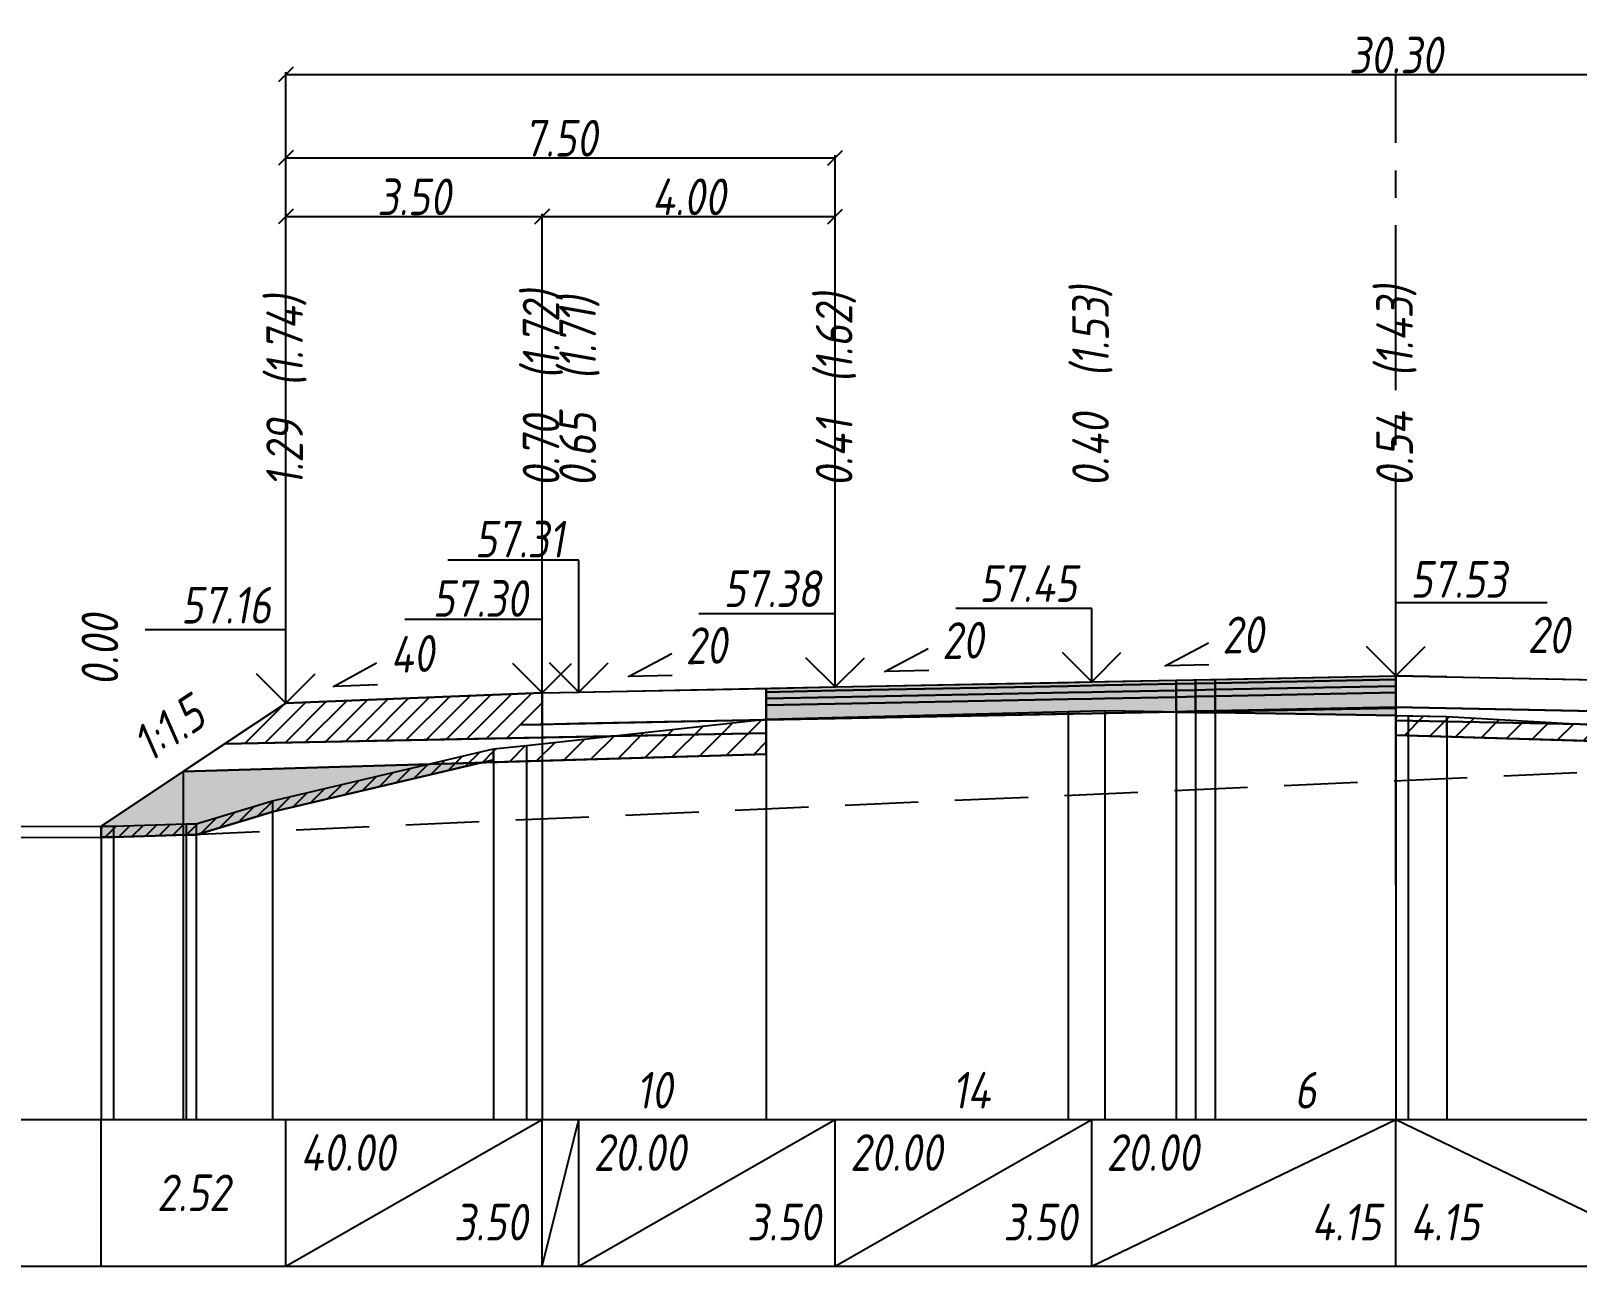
# Model space of a CAD drawing. Extents: x -717 to 1451, y -133302 to 233.
# Drawn here: x 100.2 to 205.7, y -71194 to -71109.7 of the extents above; entities that cross this region are included whole.
import ezdxf
from ezdxf.enums import TextEntityAlignment as Align

# ---------------------------------------------------------------- set-up
doc = ezdxf.new("R2010")
doc.units = 0
doc.linetypes.add('осевая2', pattern=[1.125, 0.75, -0.125, 0.125, -0.125])
doc.linetypes.add('штриховая', pattern=[0.75, 0.5, -0.25])
for name, color, linetype in [('Интерполированный поперечник', 2, 'Continuous'), ('Код_514', 1, 'Continuous'), ('Контур_0', 7, 'Continuous'), ('Контур_2564', 7, 'Continuous'), ('Контур_2660', 7, 'Continuous'), ('Контур_2665', 7, 'Continuous'), ('Контур_400', 7, 'Continuous'), ('Контур_508', 7, 'Continuous'), ('Контур_512', 7, 'Continuous'), ('Контур_513', 7, 'Continuous'), ('Красный поперечник', 1, 'Continuous'), ('Объём_2501', 7, 'Continuous'), ('Объём_2564', 7, 'Continuous'), ('Объём_2650', 7, 'Continuous'), ('Объём_2660', 7, 'Continuous'), ('Объём_2661', 7, 'Continuous'), ('Объём_2665', 7, 'Continuous'), ('Объём_2666', 7, 'Continuous'), ('Объём_2667', 7, 'Continuous'), ('Объём_2668', 7, 'Continuous'), ('Объём_2669', 7, 'Continuous'), ('Объём_2675', 7, 'Continuous'), ('Объём_2753', 7, 'Continuous'), ('Ось', 1, 'осевая2'), ('Откосы', 7, 'Continuous'), ('Отметки покрытия', 7, 'Continuous'), ('Рабочие отметки', 7, 'Continuous'), ('Рабочие отметки доп.', 7, 'Continuous'), ('Слои выравнивания', 7, 'Continuous'), ('Таблица', 7, 'Continuous'), ('Уклоны проезжей части', 7, 'Continuous'), ('Черный поперечник', 3, 'Continuous')]:
    doc.layers.add(name, color=color, linetype=linetype)
for name, color, linetype, true_color in [('Контур_2540', 2, 'Continuous', 0xffff00), ('Контур_2560', 2, 'Continuous', 0xffff00), ('Контур_2561', 7, 'Continuous', 0xff8040), ('Контур_2562', 3, 'Continuous', 0x00ff00), ('Контур_2563', 7, 'Continuous', 0xff8000), ('Контур_2570', 7, 'Continuous', 0x80ff00), ('Контур_2725', 7, 'Continuous', 0x323232), ('Контур_2736', 4, 'Continuous', 0x00ffff), ('Контур_2737', 4, 'Continuous', 0x00ffff), ('Контур_2738', 4, 'Continuous', 0x00ffff), ('Контур_2739', 4, 'Continuous', 0x00ffff), ('Контур_2741', 4, 'Continuous', 0x00ffff), ('Контур_2742', 4, 'Continuous', 0x00ffff), ('Контур_2743', 4, 'Continuous', 0x00ffff), ('Контур_2744', 7, 'Continuous', 0xa4ffff), ('Контур_2745', 7, 'Continuous', 0xa4ffff), ('Контур_2747', 4, 'Continuous', 0x00ffff), ('Контур_2748', 4, 'Continuous', 0x00ffff), ('Контур_2749', 4, 'Continuous', 0x00ffff), ('Контур_2750', 4, 'Continuous', 0x00ffff), ('Контур_2751', 4, 'Continuous', 0x00ffff), ('Контур_2752', 4, 'Continuous', 0x00ffff), ('Контур_2760', 7, 'Continuous', 0x323232), ('Контур_2761', 7, 'Continuous', 0x323232), ('Контур_2762', 7, 'Continuous', 0x323232), ('Контур_2763', 7, 'Continuous', 0x323232), ('Контур_2764', 7, 'Continuous', 0x323232), ('Контур_2765', 7, 'Continuous', 0x323232), ('Контур_402', 7, 'Continuous', 0xff6464), ('Контур_703', 4, 'Continuous', 0x00ffff), ('Контур_705', 4, 'Continuous', 0x00ffff), ('Контур_707', 4, 'Continuous', 0x00ffff), ('Контур_720', 131, 'Continuous', 0xaaffff), ('Объём_2500', 7, 'Continuous', 0xc0c0c0), ('Объём_2520', 7, 'Continuous', 0x80ffff), ('Объём_2540', 2, 'Continuous', 0xffff00), ('Объём_2560', 2, 'Continuous', 0xffff00), ('Объём_2561', 7, 'Continuous', 0xff8040), ('Объём_2562', 3, 'Continuous', 0x00ff00), ('Объём_2563', 7, 'Continuous', 0xff8000), ('Объём_2570', 7, 'Continuous', 0x80ff00), ('Объём_2600', 7, 'Continuous', 0x808000), ('Объём_2746', 2, 'Continuous', 0xffff00)]:
    doc.layers.add(name, color=color, linetype=linetype, true_color=true_color)
doc.styles.get("Standard").update_dxf_attribs({"font": 'txt', "height": 2.5})
doc.styles.add('М', font='romand.shx', dxfattribs={"width": 0.8, "oblique": 10, "height": 2.5})
doc.dimstyles.get("Standard").update_dxf_attribs({"dimtxt": 0.18, "dimasz": 0.18, "dimexe": 0.18, "dimexo": 0.0625, "dimgap": 0.09, "dimtad": 0, "dimtih": 1, "dimtoh": 1, "dimdec": 4, "dimzin": 0, "dimdsep": 46, "dimtxsty": 'Standard', "dimcen": 0.09, "dimadec": 0, "dimazin": 0, "dimtfac": 1, "dimtdec": 4, "dimtofl": 0, "dimtmove": 0, "dimatfit": 3, "dimfxl": 1, "dimtolj": 1, "dimtzin": 0, "dimarcsym": 0})

# ---------------------------------------------------------------- blocks, each defined once
blk = doc.blocks.new('_Oblique')
at = {"color": 0, "linetype": 'ByBlock', "lineweight": -2}
blk.add_line((-0.5, -0.5), (0.5, 0.5), dxfattribs=at)
blk = doc.blocks.new('*D3419')
at = {"color": 0, "lineweight": -2, "transparency": 16777216}
for p, q in [((117.61, -71155.58), (117.61, -71122.19)), ((117.61, -71122.37), (135.11, -71122.37)), ((135.11, -71154.88), (135.11, -71122.19))]:
    blk.add_line(p, q, dxfattribs=at)
at = {"layer": 'Defpoints', "color": 0, "transparency": 16777216}
for p in [(135.11, -71122.37), (135.11, -71154.94), (117.61, -71155.64)]:
    blk.add_point(p, dxfattribs=at)
at = {"color": 0, "lineweight": -2, "transparency": 16777216, "rotation": 180}
blk.add_blockref('_Oblique', (117.61, -71122.37), dxfattribs=at)
at = {"color": 0, "lineweight": -2, "transparency": 16777216}
blk.add_blockref('_Oblique', (135.11, -71122.37), dxfattribs=at)
at = {"color": 0, "transparency": 16777216, "insert": (126.36, -71121.03), "char_height": 2.5, "width": 9.5833, "attachment_point": 5, "style": 'М'}
blk.add_mtext('\\A1;3.50', dxfattribs=at)
blk = doc.blocks.new('*D3421')
at = {"color": 0, "lineweight": -2, "transparency": 16777216}
for p, q in [((135.11, -71154.88), (135.11, -71122.19)), ((135.11, -71122.37), (155.11, -71122.37)), ((155.11, -71154.48), (155.11, -71122.19))]:
    blk.add_line(p, q, dxfattribs=at)
at = {"layer": 'Defpoints', "color": 0, "transparency": 16777216}
for p in [(155.11, -71122.37), (135.11, -71154.94), (155.11, -71154.54)]:
    blk.add_point(p, dxfattribs=at)
at = {"color": 0, "lineweight": -2, "transparency": 16777216, "rotation": 180}
blk.add_blockref('_Oblique', (135.11, -71122.37), dxfattribs=at)
at = {"color": 0, "lineweight": -2, "transparency": 16777216}
blk.add_blockref('_Oblique', (155.11, -71122.37), dxfattribs=at)
at = {"color": 0, "transparency": 16777216, "insert": (145.11, -71121.03), "char_height": 2.5, "width": 9.1667, "attachment_point": 5, "style": 'М'}
blk.add_mtext('\\A1;4.00', dxfattribs=at)
blk = doc.blocks.new('*D3424')
at = {"color": 0, "lineweight": -2, "transparency": 16777216}
for p, q in [((117.61, -71155.58), (117.61, -71118.19)), ((117.61, -71118.37), (155.11, -71118.37)), ((155.11, -71154.48), (155.11, -71118.19))]:
    blk.add_line(p, q, dxfattribs=at)
at = {"layer": 'Defpoints', "color": 0, "transparency": 16777216}
for p in [(155.11, -71118.37), (155.11, -71154.54), (117.61, -71155.64)]:
    blk.add_point(p, dxfattribs=at)
at = {"color": 0, "lineweight": -2, "transparency": 16777216, "rotation": 180}
blk.add_blockref('_Oblique', (117.61, -71118.37), dxfattribs=at)
at = {"color": 0, "lineweight": -2, "transparency": 16777216}
blk.add_blockref('_Oblique', (155.11, -71118.37), dxfattribs=at)
at = {"color": 0, "transparency": 16777216, "insert": (136.36, -71117.03), "char_height": 2.5, "width": 9.5833, "attachment_point": 5, "style": 'М'}
blk.add_mtext('\\A1;7.50', dxfattribs=at)
blk = doc.blocks.new('*D3425')
at = {"color": 0, "lineweight": -2, "transparency": 16777216}
for p, q in [((117.61, -71155.58), (117.61, -71112.51)), ((117.61, -71112.69), (269.11, -71112.69)), ((269.11, -71155.58), (269.11, -71112.51))]:
    blk.add_line(p, q, dxfattribs=at)
at = {"layer": 'Defpoints', "color": 0, "transparency": 16777216}
for p in [(269.11, -71112.69), (117.61, -71155.64), (269.11, -71155.64)]:
    blk.add_point(p, dxfattribs=at)
at = {"color": 0, "lineweight": -2, "transparency": 16777216, "rotation": 180}
blk.add_blockref('_Oblique', (117.61, -71112.69), dxfattribs=at)
at = {"color": 0, "lineweight": -2, "transparency": 16777216}
blk.add_blockref('_Oblique', (269.11, -71112.69), dxfattribs=at)
at = {"color": 0, "transparency": 16777216, "insert": (193.36, -71111.35), "char_height": 2.5, "width": 11.6667, "attachment_point": 5, "style": 'М'}
blk.add_mtext('\\A1;30.30', dxfattribs=at)

msp = doc.modelspace()

# ---------------------------------------------------------------- hatches: boundary and pattern name
at = {"layer": 'Объём_2563'}
h = msp.add_hatch(dxfattribs=at)
h.set_pattern_fill('ANSI31', color=256, scale=0.3)
h.paths.add_polyline_path([(117.607, -71155.58), (135.107, -71154.88), (135.107, -71157.03), (133.607, -71157.06), (132.688, -71157.978), (113.431, -71158.364)])
h.paths.add_polyline_path([(254.025, -71157.978), (253.107, -71157.06), (251.607, -71157.03), (251.607, -71156.881), (253.005, -71156.881), (253.006, -71155.881), (252.506, -71155.881), (252.507, -71155.067), (255.328, -71155.193), (255.328, -71155.815), (256.728, -71155.815), (256.728, -71155.276), (265.723, -71155.455), (265.723, -71156.021), (267.123, -71156.021), (267.123, -71155.021), (266.623, -71155.021), (266.623, -71154.521), (269.107, -71154.83), (274.442, -71158.387)])
at = {"layer": 'Объём_2570'}
h = msp.add_hatch(dxfattribs=at)
h.set_pattern_fill('ANSI31', color=256, scale=0.2)
h.paths.add_polyline_path([(131.795, -71159.447), (116.701, -71162.999), (111.495, -71164.563), (110.821, -71164.561), (105.847, -71164.734), (105, -71164.735), (105, -71163.985), (105.847, -71163.984), (110.821, -71163.811), (111.495, -71163.813), (116.701, -71162.249), (131.795, -71158.697)])
h.paths.add_polyline_path([(283.581, -71158.711), (269.416, -71159.053), (264.77, -71159.111), (249.224, -71159.498), (239.571, -71159.558), (235.516, -71159.7), (230.014, -71159.978), (221.933, -71158.975), (218.783, -71158.538), (218.783, -71157.788), (221.933, -71158.225), (230.014, -71159.228), (235.516, -71158.95), (239.571, -71158.808), (249.224, -71158.748), (264.77, -71158.361), (269.416, -71158.303), (283.581, -71157.961)])
at = {"layer": 'Объём_2600'}
h = msp.add_hatch(dxfattribs=at)
h.set_pattern_fill('ANSI31', color=6, scale=0.4)
h.paths.add_polyline_path([(134.032, -71158.475), (150.402, -71156.666), (150.402, -71159.054), (130.989, -71159.636), (131.795, -71159.447), (131.795, -71158.697)])
h.paths.add_polyline_path([(218.783, -71158.528), (193.357, -71157.765), (193.357, -71156.427), (196.85, -71156.483), (216.649, -71157.631), (218.783, -71157.788)])
h.paths.add_polyline_path([(277.286, -71160.283), (250.266, -71159.472), (264.77, -71159.111), (269.416, -71159.053), (282.414, -71158.739), (280.097, -71160.283)])
h = msp.add_hatch(dxfattribs=at)
h.set_pattern_fill('HONEY', color=5, scale=0.3)
h.paths.add_polyline_path([(116.701, -71162.999), (111.495, -71164.563), (110.821, -71164.561), (105.847, -71164.734), (105, -71164.735), (105, -71163.985), (110.605, -71160.248), (130.989, -71159.636)])
h.paths.add_polyline_path([(231.607, -71158.913), (250.266, -71159.472), (249.224, -71159.498), (239.571, -71159.558), (235.516, -71159.7), (231.607, -71159.898)])
at = {"layer": 'Слои выравнивания'}
for color, points in [(2, [(150.402, -71154.574), (155.107, -71154.48), (171, -71154.162), (172.607, -71154.13), (173.51, -71154.112), (178.363, -71154.015), (178.363, -71154.265), (173.51, -71154.362), (172.607, -71154.38), (171, -71154.412), (155.107, -71154.73), (150.402, -71154.824)]), (3, [(150.402, -71154.824), (155.107, -71154.73), (171, -71154.412), (172.607, -71154.38), (173.51, -71154.362), (178.363, -71154.265), (178.363, -71154.715), (173.51, -71154.812), (172.607, -71154.83), (171, -71154.862), (155.107, -71155.18), (150.402, -71155.274)]), (2, [(178.363, -71154.015), (179.697, -71153.988), (179.697, -71154.238), (178.363, -71154.265)]), (3, [(178.363, -71154.265), (179.697, -71154.238), (179.697, -71154.688), (178.363, -71154.715)]), (2, [(179.697, -71153.988), (181.031, -71153.962), (181.031, -71154.212), (179.697, -71154.238)]), (3, [(179.697, -71154.238), (181.031, -71154.212), (181.031, -71154.662), (179.697, -71154.688)]), (2, [(181.031, -71153.962), (193.357, -71153.715), (193.357, -71153.965), (181.031, -71154.212)]), (3, [(181.031, -71154.212), (193.357, -71153.965), (193.357, -71154.415), (181.031, -71154.662)]), (4, [(150.402, -71155.274), (155.107, -71155.18), (171, -71154.862), (172.607, -71154.83), (173.51, -71154.812), (178.363, -71154.715), (178.363, -71155.165), (173.51, -71155.262), (172.607, -71155.28), (171, -71155.312), (155.107, -71155.63), (150.402, -71155.724)]), (5, [(150.402, -71155.724), (155.107, -71155.63), (171, -71155.312), (172.607, -71155.28), (173.51, -71155.262), (178.363, -71155.165), (178.363, -71156.165), (173.51, -71156.262), (172.607, -71156.28), (171, -71156.312), (155.107, -71156.63), (150.402, -71156.724)]), (4, [(178.363, -71154.715), (179.697, -71154.688), (179.697, -71155.138), (178.363, -71155.165)]), (5, [(178.363, -71155.165), (179.697, -71155.138), (179.697, -71156.138), (178.363, -71156.165)]), (4, [(179.697, -71154.688), (181.031, -71154.662), (181.031, -71155.112), (179.697, -71155.138)]), (5, [(179.697, -71155.138), (181.031, -71155.112), (181.031, -71156.112), (179.697, -71156.138)]), (4, [(181.031, -71154.662), (193.357, -71154.415), (193.357, -71154.865), (181.031, -71155.112)]), (5, [(181.031, -71155.112), (193.357, -71154.865), (193.357, -71155.865), (181.031, -71156.112)]), (7, [(178.363, -71156.165), (179.697, -71156.138), (179.697, -71156.188), (178.363, -71156.215)]), (7, [(179.697, -71156.138), (181.031, -71156.112), (181.031, -71156.162), (179.697, -71156.188)]), (6, [(179.697, -71156.188), (181.031, -71156.162), (181.031, -71156.212), (179.697, -71156.238)]), (7, [(181.031, -71156.112), (193.357, -71155.865), (193.357, -71155.915), (181.031, -71156.162)]), (6, [(181.031, -71156.162), (193.357, -71155.915), (193.357, -71156.427), (181.031, -71156.212)])]:
    msp.add_hatch(color=color, dxfattribs=at).paths.add_polyline_path(points)

# ---------------------------------------------------------------- linework, layer by layer
at = {"layer": 'Интерполированный поперечник', "linetype": 'штриховая', "ltscale": 10, "flags": 128}
msp.add_lwpolyline([(110.821, -71164.561), (230.014, -71159.228)], dxfattribs=at)
at = {"layer": 'Код_514'}
for p, q in [((105, -71194), (105, -71184)), ((117.607, -71194), (117.607, -71184)), ((117.607, -71194), (135.107, -71184)), ((135.107, -71194), (135.107, -71184)), ((135.107, -71194), (137.607, -71184)), ((137.607, -71194), (137.607, -71184)), ((137.607, -71194), (155.107, -71184)), ((155.107, -71194), (155.107, -71184)), ((155.107, -71194), (172.607, -71184)), ((172.607, -71194), (172.607, -71184)), ((172.607, -71194), (193.357, -71184)), ((193.357, -71194), (193.357, -71184)), ((193.357, -71184), (214.107, -71194))]:
    msp.add_line(p, q, dxfattribs=at)
at = {"layer": 'Контур_0', "flags": 128}
for points in [[(249.107, -71156.98), (193.357, -71155.865), (193.357, -71153.715), (251.607, -71154.88), (251.607, -71157.03), (249.107, -71156.98), (249.107, -71156.98)], [(137.607, -71156.98), (135.107, -71157.03), (135.107, -71154.88), (150.402, -71154.574), (150.402, -71156.724), (137.607, -71156.98), (137.607, -71156.98)], [(117.607, -71155.58), (105, -71163.985), (105, -71163.985), (105, -71163.985), (105, -71163.985), (105, -71163.985), (105, -71163.985), (105, -71163.985), (105, -71163.985), (105, -71163.985), (105, -71163.985), (105, -71163.985), (105, -71163.985), (105, -71163.985), (105, -71163.985), (105, -71163.985)], [(117.607, -71155.58), (105, -71163.985), (105, -71163.985), (105, -71163.985), (105, -71163.985), (105, -71163.985), (105, -71163.985), (105, -71163.985), (105, -71163.985), (105, -71163.985), (105, -71163.985), (105, -71163.985), (105, -71163.985), (105, -71163.985), (105, -71163.985), (105, -71163.985), (105, -71163.985), (105, -71163.985), (105, -71163.985), (105, -71163.985), (105, -71163.985), (105, -71163.985), (105, -71163.985), (105, -71163.985), (105, -71163.985), (105, -71163.985), (105, -71163.985), (105, -71163.985), (105, -71163.985), (105, -71163.985)], [(251.607, -71157.93), (193.357, -71156.765), (193.357, -71155.865), (253.107, -71157.06), (254.025, -71157.978), (251.607, -71157.93), (251.607, -71157.93)], [(113.431, -71158.364), (132.688, -71157.978), (133.607, -71157.06), (135.107, -71157.03)], [(133.607, -71157.06), (150.402, -71156.724), (150.402, -71157.624), (132.688, -71157.978), (133.607, -71157.06), (133.607, -71157.06)]]:
    msp.add_lwpolyline(points, dxfattribs=at)
at = {"layer": 'Контур_2540', "flags": 128}
for points in [[(193.357, -71157.765), (193.357, -71156.765), (274.442, -71158.387), (277.286, -71160.283), (193.357, -71157.765), (193.357, -71157.765)], [(150.402, -71159.054), (110.605, -71160.248), (113.431, -71158.364), (150.402, -71157.624), (150.402, -71159.054), (150.402, -71159.054)]]:
    msp.add_lwpolyline(points, dxfattribs=at)
at = {"layer": 'Контур_2560', "flags": 128}
msp.add_lwpolyline([(117.607, -71155.58), (117.607, -71155.58), (117.607, -71155.58), (135.107, -71154.88)], dxfattribs=at)
at = {"layer": 'Контур_2561', "flags": 128}
msp.add_lwpolyline([(135.107, -71154.88), (135.107, -71154.88), (117.607, -71155.58), (117.607, -71155.58), (135.107, -71154.88)], dxfattribs=at)
at = {"layer": 'Контур_2562', "flags": 128}
msp.add_lwpolyline([(117.607, -71155.58), (117.607, -71155.58), (117.607, -71155.58), (117.607, -71155.58), (117.607, -71155.58)], dxfattribs=at)
at = {"layer": 'Контур_2563', "flags": 128}
msp.add_lwpolyline([(117.607, -71155.58), (135.107, -71154.88), (135.107, -71157.03), (133.607, -71157.06), (132.688, -71157.978), (113.431, -71158.364), (117.607, -71155.58), (117.607, -71155.58)], dxfattribs=at)
at = {"layer": 'Контур_2564', "flags": 128}
msp.add_lwpolyline([(117.607, -71155.58), (135.107, -71154.88)], dxfattribs=at)
at = {"layer": 'Контур_2570', "flags": 128}
msp.add_lwpolyline([(80, -71164.75), (105.847, -71164.734), (110.821, -71164.561), (111.495, -71164.563), (111.495, -71164.563), (116.701, -71162.999), (131.795, -71159.447), (131.795, -71158.697), (134.032, -71158.475), (150.402, -71156.666), (171, -71156.155), (173.51, -71156.08), (193.357, -71156.427), (194.213, -71156.442), (196.85, -71156.483), (216.649, -71157.631)], dxfattribs=at)
at = {"layer": 'Контур_2660', "flags": 128}
for points in [[(193.357, -71157.765), (277.286, -71160.283)], [(110.605, -71160.248), (150.402, -71159.054)]]:
    msp.add_lwpolyline(points, dxfattribs=at)
at = {"layer": 'Контур_2665', "flags": 128}
msp.add_lwpolyline([(117.607, -71155.58), (117.607, -71155.58)], dxfattribs=at)
at = {"layer": 'Контур_2725', "flags": 128}
msp.add_lwpolyline([(150.402, -71156.724), (155.107, -71156.63), (171, -71156.312), (172.607, -71156.28), (173.51, -71156.262), (178.363, -71156.165), (178.363, -71156.215), (179.697, -71156.188), (179.697, -71156.238), (181.031, -71156.212), (193.357, -71156.427)], dxfattribs=at)
at = {"layer": 'Контур_2736', "flags": 128}
msp.add_lwpolyline([(117.607, -71155.58), (105, -71163.985)], dxfattribs=at)
at = {"layer": 'Контур_2737', "flags": 128}
msp.add_lwpolyline([(105, -71163.985), (105, -71163.985)], dxfattribs=at)
at = {"layer": 'Контур_2738', "flags": 128}
msp.add_lwpolyline([(105, -71163.985), (105, -71163.985)], dxfattribs=at)
at = {"layer": 'Контур_2739', "flags": 128}
msp.add_lwpolyline([(105, -71163.985), (105, -71163.985)], dxfattribs=at)
at = {"layer": 'Контур_2741', "flags": 128}
msp.add_lwpolyline([(105, -71163.985), (105, -71163.985)], dxfattribs=at)
at = {"layer": 'Контур_2742', "flags": 128}
msp.add_lwpolyline([(105, -71163.985), (105, -71163.985)], dxfattribs=at)
at = {"layer": 'Контур_2743', "flags": 128}
msp.add_lwpolyline([(105, -71163.985), (105, -71163.985)], dxfattribs=at)
at = {"layer": 'Контур_2744', "flags": 128}
msp.add_lwpolyline([(105, -71163.985), (105, -71163.985)], dxfattribs=at)
msp.add_lwpolyline([(105, -71163.985), (105, -71163.985)], dxfattribs=at)
msp.add_lwpolyline([(105, -71163.985), (105, -71163.985)], dxfattribs=at)
msp.add_lwpolyline([(105, -71163.985), (105, -71163.985)], dxfattribs=at)
msp.add_lwpolyline([(105, -71163.985), (105, -71163.985)], dxfattribs=at)
msp.add_lwpolyline([(105, -71163.985), (105, -71163.985)], dxfattribs=at)
at = {"layer": 'Контур_2745', "flags": 128}
msp.add_lwpolyline([(105, -71163.985), (105, -71163.985)], dxfattribs=at)
msp.add_lwpolyline([(105, -71163.985), (105, -71163.985)], dxfattribs=at)
msp.add_lwpolyline([(105, -71163.985), (105, -71163.985)], dxfattribs=at)
msp.add_lwpolyline([(105, -71163.985), (105, -71163.985)], dxfattribs=at)
msp.add_lwpolyline([(105, -71163.985), (105, -71163.985)], dxfattribs=at)
msp.add_lwpolyline([(105, -71163.985), (105, -71163.985)], dxfattribs=at)
at = {"layer": 'Контур_2747', "flags": 128}
msp.add_lwpolyline([(105, -71163.985), (105, -71163.985)], dxfattribs=at)
at = {"layer": 'Контур_2748', "flags": 128}
msp.add_lwpolyline([(105, -71163.985), (105, -71163.985)], dxfattribs=at)
at = {"layer": 'Контур_2749', "flags": 128}
msp.add_lwpolyline([(105, -71163.985), (105, -71163.985)], dxfattribs=at)
at = {"layer": 'Контур_2750', "flags": 128}
msp.add_lwpolyline([(105, -71163.985), (105, -71163.985)], dxfattribs=at)
at = {"layer": 'Контур_2751', "flags": 128}
msp.add_lwpolyline([(105, -71163.985), (105, -71163.985)], dxfattribs=at)
at = {"layer": 'Контур_2752', "flags": 128}
msp.add_lwpolyline([(105, -71163.985), (105, -71163.985)], dxfattribs=at)
at = {"layer": 'Контур_2760', "flags": 128}
msp.add_lwpolyline([(150.402, -71154.574), (155.107, -71154.48), (171, -71154.162), (172.607, -71154.13), (173.51, -71154.112), (178.363, -71154.015), (179.697, -71153.988), (181.031, -71153.962), (193.357, -71153.715)], dxfattribs=at)
at = {"layer": 'Контур_2761', "flags": 128}
msp.add_lwpolyline([(150.402, -71154.824), (155.107, -71154.73), (171, -71154.412), (172.607, -71154.38), (173.51, -71154.362), (178.363, -71154.265), (179.697, -71154.238), (181.031, -71154.212), (193.357, -71153.965)], dxfattribs=at)
at = {"layer": 'Контур_2762', "flags": 128}
msp.add_lwpolyline([(150.402, -71155.274), (155.107, -71155.18), (171, -71154.862), (172.607, -71154.83), (173.51, -71154.812), (178.363, -71154.715), (179.697, -71154.688), (181.031, -71154.662), (193.357, -71154.415)], dxfattribs=at)
at = {"layer": 'Контур_2763', "flags": 128}
msp.add_lwpolyline([(150.402, -71155.724), (155.107, -71155.63), (171, -71155.312), (172.607, -71155.28), (173.51, -71155.262), (178.363, -71155.165), (179.697, -71155.138), (181.031, -71155.112), (193.357, -71154.865)], dxfattribs=at)
at = {"layer": 'Контур_2764', "flags": 128}
msp.add_lwpolyline([(178.363, -71156.165), (179.697, -71156.138), (181.031, -71156.112), (193.357, -71155.865)], dxfattribs=at)
at = {"layer": 'Контур_2765', "flags": 128}
msp.add_lwpolyline([(179.697, -71156.188), (181.031, -71156.162), (193.357, -71155.915)], dxfattribs=at)
at = {"layer": 'Контур_400', "flags": 128}
for points in [[(135.107, -71154.88), (137.607, -71154.83), (137.607, -71154.83), (155.107, -71154.48), (155.107, -71154.48), (155.107, -71154.48), (155.107, -71154.48), (172.607, -71154.13), (193.357, -71153.715)], [(193.357, -71153.715), (214.107, -71154.13), (231.607, -71154.48), (231.607, -71154.48), (231.607, -71154.48), (231.607, -71154.48), (249.107, -71154.83), (249.107, -71154.83), (251.607, -71154.88)]]:
    msp.add_lwpolyline(points, dxfattribs=at)
at = {"layer": 'Контур_402', "flags": 128}
msp.add_lwpolyline([(110.605, -71160.248), (150.402, -71159.054), (150.402, -71156.724), (178.363, -71156.165), (178.363, -71156.215), (179.697, -71156.188), (179.697, -71156.238), (181.031, -71156.212), (193.357, -71156.427), (193.357, -71157.765), (277.286, -71160.283)], dxfattribs=at)
at = {"layer": 'Контур_508', "flags": 128}
msp.add_lwpolyline([(105, -71163.985), (110.605, -71160.248), (150.402, -71159.054), (150.402, -71156.724), (178.363, -71156.165), (178.363, -71156.215), (179.697, -71156.188), (179.697, -71156.238), (181.031, -71156.212), (193.357, -71156.427), (193.357, -71157.765), (277.286, -71160.283), (277.692, -71160.553), (279.692, -71160.553), (283.581, -71157.961)], dxfattribs=at)
at = {"layer": 'Контур_512', "flags": 128}
for points in [[(193.357, -71157.765), (277.286, -71160.283), (277.692, -71160.553), (279.692, -71160.553), (283.581, -71157.961)], [(105, -71163.985), (110.605, -71160.248), (150.402, -71159.054)]]:
    msp.add_lwpolyline(points, dxfattribs=at)
at = {"layer": 'Контур_513', "flags": 128}
msp.add_lwpolyline([(105, -71163.985), (110.605, -71160.248), (150.402, -71159.054), (150.402, -71156.724), (178.363, -71156.165), (178.363, -71156.215), (179.697, -71156.188), (179.697, -71156.238), (181.031, -71156.212), (193.357, -71156.427), (193.357, -71157.765), (277.286, -71160.283), (277.692, -71160.553), (279.692, -71160.553), (283.581, -71157.961)], dxfattribs=at)
at = {"layer": 'Контур_703', "flags": 128}
for points in [[(117.607, -71155.58), (105, -71163.985)], [(105, -71163.985), (105, -71163.985)]]:
    msp.add_lwpolyline(points, dxfattribs=at)
at = {"layer": 'Контур_705', "flags": 128}
msp.add_lwpolyline([(105, -71163.985), (105, -71163.985)], dxfattribs=at)
at = {"layer": 'Контур_707', "flags": 128}
msp.add_lwpolyline([(105, -71163.985), (105, -71163.985)], dxfattribs=at)
at = {"layer": 'Контур_720', "flags": 128}
msp.add_lwpolyline([(105, -71163.985), (105, -71163.985)], dxfattribs=at)
at = {"layer": 'Красный поперечник'}
for p, q in [((155.107, -71154.48), (172.607, -71154.13)), ((172.607, -71154.13), (193.357, -71153.715)), ((193.357, -71153.715), (214.107, -71154.13)), ((117.607, -71155.58), (135.107, -71154.88)), ((135.107, -71154.88), (137.607, -71154.83)), ((137.607, -71154.83), (155.107, -71154.48)), ((105, -71163.985), (117.607, -71155.58)), ((193.357, -71157.765), (193.357, -71184)), ((150.402, -71159.054), (150.402, -71184)), ((110.605, -71160.248), (110.605, -71184)), ((105, -71163.985), (105, -71184))]:
    msp.add_line(p, q, dxfattribs=at)
at = {"layer": 'Объём_2500', "flags": 128}
for points in [[(249.107, -71156.98), (193.357, -71155.865), (193.357, -71153.715), (251.607, -71154.88), (251.607, -71157.03), (249.107, -71156.98), (249.107, -71156.98)], [(137.607, -71156.98), (135.107, -71157.03), (135.107, -71154.88), (150.402, -71154.574), (150.402, -71156.724), (137.607, -71156.98), (137.607, -71156.98)], [(137.607, -71156.98), (135.107, -71157.03), (135.107, -71154.88), (150.402, -71154.574), (150.402, -71156.724), (137.607, -71156.98), (137.607, -71156.98)]]:
    msp.add_lwpolyline(points, dxfattribs=at)
at = {"layer": 'Объём_2501', "flags": 128}
for points in [[(135.107, -71154.88), (137.607, -71154.83), (137.607, -71154.83), (155.107, -71154.48), (155.107, -71154.48), (155.107, -71154.48), (155.107, -71154.48), (172.607, -71154.13), (193.357, -71153.715)], [(193.357, -71153.715), (214.107, -71154.13), (231.607, -71154.48), (231.607, -71154.48), (231.607, -71154.48), (231.607, -71154.48), (249.107, -71154.83), (249.107, -71154.83), (251.607, -71154.88)], [(135.107, -71154.88), (137.607, -71154.83), (137.607, -71154.83), (155.107, -71154.48)]]:
    msp.add_lwpolyline(points, dxfattribs=at)
at = {"layer": 'Объём_2520', "flags": 128}
for points in [[(251.607, -71157.93), (193.357, -71156.765), (193.357, -71155.865), (253.107, -71157.06), (254.025, -71157.978), (251.607, -71157.93), (251.607, -71157.93)], [(133.607, -71157.06), (150.402, -71156.724), (150.402, -71157.624), (132.688, -71157.978), (133.607, -71157.06), (133.607, -71157.06)], [(133.607, -71157.06), (150.402, -71156.724), (150.402, -71157.624), (132.688, -71157.978), (133.607, -71157.06), (133.607, -71157.06)]]:
    msp.add_lwpolyline(points, dxfattribs=at)
at = {"layer": 'Объём_2540', "flags": 128}
for points in [[(193.357, -71157.765), (193.357, -71156.765), (274.442, -71158.387), (277.286, -71160.283), (193.357, -71157.765), (193.357, -71157.765)], [(150.402, -71159.054), (110.605, -71160.248), (113.431, -71158.364), (150.402, -71157.624), (150.402, -71159.054), (150.402, -71159.054)], [(150.402, -71159.054), (110.605, -71160.248), (113.431, -71158.364), (150.402, -71157.624), (150.402, -71159.054), (150.402, -71159.054)]]:
    msp.add_lwpolyline(points, dxfattribs=at)
at = {"layer": 'Объём_2560', "flags": 128}
msp.add_lwpolyline([(117.607, -71155.58), (117.607, -71155.58), (117.607, -71155.58), (135.107, -71154.88)], dxfattribs=at)
msp.add_lwpolyline([(117.607, -71155.58), (117.607, -71155.58), (117.607, -71155.58), (135.107, -71154.88)], dxfattribs=at)
at = {"layer": 'Объём_2561', "flags": 128}
msp.add_lwpolyline([(135.107, -71154.88), (135.107, -71154.88), (117.607, -71155.58), (117.607, -71155.58), (135.107, -71154.88)], dxfattribs=at)
msp.add_lwpolyline([(135.107, -71154.88), (135.107, -71154.88), (117.607, -71155.58), (117.607, -71155.58), (135.107, -71154.88)], dxfattribs=at)
at = {"layer": 'Объём_2562', "flags": 128}
msp.add_lwpolyline([(117.607, -71155.58), (117.607, -71155.58), (117.607, -71155.58), (117.607, -71155.58), (117.607, -71155.58)], dxfattribs=at)
msp.add_lwpolyline([(117.607, -71155.58), (117.607, -71155.58), (117.607, -71155.58), (117.607, -71155.58), (117.607, -71155.58)], dxfattribs=at)
at = {"layer": 'Объём_2563', "flags": 128}
msp.add_lwpolyline([(117.607, -71155.58), (135.107, -71154.88), (135.107, -71157.03), (133.607, -71157.06), (132.688, -71157.978), (113.431, -71158.364), (117.607, -71155.58), (117.607, -71155.58)], dxfattribs=at)
msp.add_lwpolyline([(117.607, -71155.58), (135.107, -71154.88), (135.107, -71157.03), (133.607, -71157.06), (132.688, -71157.978), (113.431, -71158.364), (117.607, -71155.58), (117.607, -71155.58)], dxfattribs=at)
at = {"layer": 'Объём_2564', "flags": 128}
msp.add_lwpolyline([(117.607, -71155.58), (135.107, -71154.88)], dxfattribs=at)
msp.add_lwpolyline([(117.607, -71155.58), (135.107, -71154.88)], dxfattribs=at)
at = {"layer": 'Объём_2570', "flags": 128}
msp.add_lwpolyline([(131.795, -71159.447), (116.701, -71162.999), (111.495, -71164.563), (110.821, -71164.561), (105.847, -71164.734), (105, -71164.735), (105, -71163.985), (105.847, -71163.984), (110.821, -71163.811), (111.495, -71163.813), (116.701, -71162.249), (131.795, -71158.697), (131.795, -71159.447), (131.795, -71159.447)], dxfattribs=at)
msp.add_lwpolyline([(131.795, -71159.447), (116.701, -71162.999), (111.495, -71164.563), (110.821, -71164.561), (105.847, -71164.734), (105, -71164.735), (105, -71163.985), (105.847, -71163.984), (110.821, -71163.811), (111.495, -71163.813), (116.701, -71162.249), (131.795, -71158.697), (131.795, -71159.447), (131.795, -71159.447)], dxfattribs=at)
at = {"layer": 'Объём_2600', "flags": 128}
msp.add_lwpolyline([(116.701, -71162.999), (111.495, -71164.563), (110.821, -71164.561), (105.847, -71164.734), (105, -71164.735), (105, -71163.985), (110.605, -71160.248), (130.989, -71159.636), (116.701, -71162.999), (116.701, -71162.999)], dxfattribs=at)
msp.add_lwpolyline([(116.701, -71162.999), (111.495, -71164.563), (110.821, -71164.561), (105.847, -71164.734), (105, -71164.735), (105, -71163.985), (110.605, -71160.248), (130.989, -71159.636), (116.701, -71162.999), (116.701, -71162.999)], dxfattribs=at)
at = {"layer": 'Объём_2650', "color": 6, "flags": 128}
for points in [[(218.783, -71158.528), (193.357, -71157.765), (193.357, -71156.427), (196.85, -71156.483), (216.649, -71157.631), (218.783, -71157.788), (218.783, -71158.528), (218.783, -71158.528)], [(134.032, -71158.475), (150.402, -71156.666), (150.402, -71159.054), (130.989, -71159.636), (131.795, -71159.447), (131.795, -71158.697), (134.032, -71158.475), (134.032, -71158.475)]]:
    msp.add_lwpolyline(points, dxfattribs=at)
at = {"layer": 'Объём_2650', "flags": 128}
msp.add_lwpolyline([(134.032, -71158.475), (150.402, -71156.666), (150.402, -71159.054), (130.989, -71159.636), (131.795, -71159.447), (131.795, -71158.697), (134.032, -71158.475), (134.032, -71158.475)], dxfattribs=at)
at = {"layer": 'Объём_2660', "flags": 128}
for points in [[(193.357, -71157.765), (277.286, -71160.283)], [(110.605, -71160.248), (150.402, -71159.054)], [(110.605, -71160.248), (150.402, -71159.054)]]:
    msp.add_lwpolyline(points, dxfattribs=at)
at = {"layer": 'Объём_2661', "flags": 128}
msp.add_lwpolyline([(117.607, -71155.58), (105, -71163.985)], dxfattribs=at)
msp.add_lwpolyline([(117.607, -71155.58), (105, -71163.985)], dxfattribs=at)
at = {"layer": 'Объём_2665', "flags": 128}
msp.add_lwpolyline([(117.607, -71155.58), (117.607, -71155.58)], dxfattribs=at)
msp.add_lwpolyline([(117.607, -71155.58), (117.607, -71155.58)], dxfattribs=at)
at = {"layer": 'Объём_2666', "flags": 128}
msp.add_lwpolyline([(117.607, -71155.58), (105, -71163.985)], dxfattribs=at)
msp.add_lwpolyline([(117.607, -71155.58), (105, -71163.985)], dxfattribs=at)
at = {"layer": 'Объём_2667', "flags": 128}
msp.add_lwpolyline([(105, -71163.985), (105, -71163.985)], dxfattribs=at)
msp.add_lwpolyline([(105, -71163.985), (105, -71163.985)], dxfattribs=at)
msp.add_lwpolyline([(105, -71163.985), (105, -71163.985)], dxfattribs=at)
msp.add_lwpolyline([(105, -71163.985), (105, -71163.985)], dxfattribs=at)
at = {"layer": 'Объём_2668', "flags": 128}
msp.add_lwpolyline([(105, -71163.985), (105, -71163.985)], dxfattribs=at)
msp.add_lwpolyline([(105, -71163.985), (105, -71163.985)], dxfattribs=at)
msp.add_lwpolyline([(105, -71163.985), (105, -71163.985)], dxfattribs=at)
msp.add_lwpolyline([(105, -71163.985), (105, -71163.985)], dxfattribs=at)
at = {"layer": 'Объём_2669', "flags": 128}
msp.add_lwpolyline([(105, -71163.985), (105, -71163.985)], dxfattribs=at)
msp.add_lwpolyline([(105, -71163.985), (105, -71163.985)], dxfattribs=at)
msp.add_lwpolyline([(105, -71163.985), (105, -71163.985)], dxfattribs=at)
msp.add_lwpolyline([(105, -71163.985), (105, -71163.985)], dxfattribs=at)
at = {"layer": 'Объём_2675', "flags": 128}
msp.add_lwpolyline([(105, -71163.985), (105, -71163.985)], dxfattribs=at)
msp.add_lwpolyline([(105, -71163.985), (105, -71163.985)], dxfattribs=at)
msp.add_lwpolyline([(105, -71163.985), (105, -71163.985)], dxfattribs=at)
msp.add_lwpolyline([(105, -71163.985), (105, -71163.985)], dxfattribs=at)
msp.add_lwpolyline([(105, -71163.985), (105, -71163.985)], dxfattribs=at)
msp.add_lwpolyline([(105, -71163.985), (105, -71163.985)], dxfattribs=at)
msp.add_lwpolyline([(105, -71163.985), (105, -71163.985)], dxfattribs=at)
msp.add_lwpolyline([(105, -71163.985), (105, -71163.985)], dxfattribs=at)
msp.add_lwpolyline([(105, -71163.985), (105, -71163.985)], dxfattribs=at)
msp.add_lwpolyline([(105, -71163.985), (105, -71163.985)], dxfattribs=at)
msp.add_lwpolyline([(105, -71163.985), (105, -71163.985)], dxfattribs=at)
msp.add_lwpolyline([(105, -71163.985), (105, -71163.985)], dxfattribs=at)
msp.add_lwpolyline([(105, -71163.985), (105, -71163.985)], dxfattribs=at)
msp.add_lwpolyline([(105, -71163.985), (105, -71163.985)], dxfattribs=at)
msp.add_lwpolyline([(105, -71163.985), (105, -71163.985)], dxfattribs=at)
msp.add_lwpolyline([(105, -71163.985), (105, -71163.985)], dxfattribs=at)
msp.add_lwpolyline([(105, -71163.985), (105, -71163.985)], dxfattribs=at)
msp.add_lwpolyline([(105, -71163.985), (105, -71163.985)], dxfattribs=at)
msp.add_lwpolyline([(105, -71163.985), (105, -71163.985)], dxfattribs=at)
msp.add_lwpolyline([(105, -71163.985), (105, -71163.985)], dxfattribs=at)
msp.add_lwpolyline([(105, -71163.985), (105, -71163.985)], dxfattribs=at)
msp.add_lwpolyline([(105, -71163.985), (105, -71163.985)], dxfattribs=at)
msp.add_lwpolyline([(105, -71163.985), (105, -71163.985)], dxfattribs=at)
msp.add_lwpolyline([(105, -71163.985), (105, -71163.985)], dxfattribs=at)
at = {"layer": 'Объём_2746', "flags": 128}
for points in [[(218.783, -71158.528), (196.85, -71157.87), (196.85, -71156.483), (216.649, -71157.631), (218.783, -71157.788), (218.783, -71158.528), (218.783, -71158.528)], [(150.402, -71159.054), (130.989, -71159.636), (131.795, -71159.447), (131.795, -71158.697), (134.032, -71158.475), (150.402, -71156.666), (150.402, -71159.054), (150.402, -71159.054)], [(150.402, -71159.054), (130.989, -71159.636), (131.795, -71159.447), (131.795, -71158.697), (134.032, -71158.475), (150.402, -71156.666), (150.402, -71159.054), (150.402, -71159.054)]]:
    msp.add_lwpolyline(points, dxfattribs=at)
at = {"layer": 'Объём_2753', "flags": 128}
for points in [[(196.85, -71153.785), (193.357, -71153.715)], [(150.402, -71154.574), (150.402, -71154.574)], [(150.402, -71154.574), (150.402, -71154.574)]]:
    msp.add_lwpolyline(points, dxfattribs=at)
at = {"layer": 'Ось', "ltscale": 15}
msp.add_line((193.357, -71167.971), (193.357, -71112.686), dxfattribs=at)
at = {"layer": 'Откосы', "color": 1, "flags": 128}
for points in [[(143.987, -71153.702), (140.988, -71153.762), (143.957, -71152.203)], [(161.487, -71153.352), (158.488, -71153.412), (161.457, -71151.853)], [(180.612, -71152.97), (177.613, -71153.03), (180.582, -71151.47)], [(123.869, -71154.329), (120.871, -71154.449), (123.809, -71152.83)]]:
    msp.add_lwpolyline(points, dxfattribs=at)
at = {"layer": 'Отметки покрытия', "color": 1}
for p, q in [((137.607, -71145.83), (128.671, -71145.83)), ((137.607, -71154.83), (137.607, -71145.83)), ((193.357, -71153.715), (193.357, -71148.715)), ((193.357, -71148.715), (203.701, -71148.715)), ((135.107, -71149.88), (125.736, -71149.88)), ((135.107, -71154.88), (135.107, -71149.88)), ((155.107, -71149.48), (145.79, -71149.48)), ((155.107, -71154.48), (155.107, -71149.48)), ((172.607, -71149.13), (163.343, -71149.13)), ((172.607, -71154.13), (172.607, -71149.13)), ((117.607, -71150.58), (108.002, -71150.58)), ((117.607, -71155.58), (117.607, -71150.58)), ((172.607, -71154.13), (170.607, -71152.13)), ((172.607, -71154.13), (174.607, -71152.13)), ((193.357, -71153.715), (191.357, -71151.715)), ((193.357, -71153.715), (195.357, -71151.715)), ((135.107, -71154.88), (133.107, -71152.88)), ((135.107, -71154.88), (137.107, -71152.88)), ((137.607, -71154.83), (135.607, -71152.83)), ((137.607, -71154.83), (139.607, -71152.83)), ((155.107, -71154.48), (153.107, -71152.48)), ((155.107, -71154.48), (157.107, -71152.48)), ((117.607, -71155.58), (115.607, -71153.58)), ((117.607, -71155.58), (119.607, -71153.58))]:
    msp.add_line(p, q, dxfattribs=at)
at = {"layer": 'Слои выравнивания'}
for p, q in [((178.363, -71154.015), (178.363, -71184)), ((178.363, -71154.015), (178.363, -71184)), ((179.697, -71153.988), (179.697, -71184)), ((179.697, -71153.988), (179.697, -71184)), ((181.031, -71153.962), (181.031, -71184)), ((193.357, -71153.715), (193.357, -71184)), ((135.107, -71154.88), (135.107, -71184)), ((150.402, -71154.574), (150.402, -71184))]:
    msp.add_line(p, q, dxfattribs=at)
at = {"layer": 'Слои выравнивания', "color": 2, "flags": 128}
for points in [[(150.402, -71154.574), (155.107, -71154.48), (171, -71154.162), (172.607, -71154.13), (173.51, -71154.112), (178.363, -71154.015), (178.363, -71154.265), (173.51, -71154.362), (172.607, -71154.38), (171, -71154.412), (155.107, -71154.73), (150.402, -71154.824)], [(178.363, -71154.015), (179.697, -71153.988), (179.697, -71154.238), (178.363, -71154.265)], [(178.363, -71154.015), (178.363, -71154.265)], [(179.697, -71153.988), (181.031, -71153.962), (181.031, -71154.212), (179.697, -71154.238)], [(179.697, -71153.988), (179.697, -71154.238)], [(181.031, -71153.962), (193.357, -71153.715), (193.357, -71153.965), (181.031, -71154.212)]]:
    msp.add_lwpolyline(points, close=True, dxfattribs=at)
at = {"layer": 'Слои выравнивания', "color": 3, "flags": 128}
for points in [[(150.402, -71154.824), (155.107, -71154.73), (171, -71154.412), (172.607, -71154.38), (173.51, -71154.362), (178.363, -71154.265), (178.363, -71154.715), (173.51, -71154.812), (172.607, -71154.83), (171, -71154.862), (155.107, -71155.18), (150.402, -71155.274)], [(178.363, -71154.265), (179.697, -71154.238), (179.697, -71154.688), (178.363, -71154.715)], [(178.363, -71154.265), (178.363, -71154.715)], [(179.697, -71154.238), (181.031, -71154.212), (181.031, -71154.662), (179.697, -71154.688)], [(179.697, -71154.238), (179.697, -71154.688)], [(181.031, -71154.212), (193.357, -71153.965), (193.357, -71154.415), (181.031, -71154.662)]]:
    msp.add_lwpolyline(points, close=True, dxfattribs=at)
at = {"layer": 'Слои выравнивания', "color": 4, "flags": 128}
for points in [[(150.402, -71155.274), (155.107, -71155.18), (171, -71154.862), (172.607, -71154.83), (173.51, -71154.812), (178.363, -71154.715), (178.363, -71155.165), (173.51, -71155.262), (172.607, -71155.28), (171, -71155.312), (155.107, -71155.63), (150.402, -71155.724)], [(178.363, -71154.715), (179.697, -71154.688), (179.697, -71155.138), (178.363, -71155.165)], [(178.363, -71154.715), (178.363, -71155.165)], [(179.697, -71154.688), (181.031, -71154.662), (181.031, -71155.112), (179.697, -71155.138)], [(179.697, -71154.688), (179.697, -71155.138)], [(181.031, -71154.662), (193.357, -71154.415), (193.357, -71154.865), (181.031, -71155.112)]]:
    msp.add_lwpolyline(points, close=True, dxfattribs=at)
at = {"layer": 'Слои выравнивания', "color": 5, "flags": 128}
for points in [[(150.402, -71155.724), (155.107, -71155.63), (171, -71155.312), (172.607, -71155.28), (173.51, -71155.262), (178.363, -71155.165), (178.363, -71156.165), (173.51, -71156.262), (172.607, -71156.28), (171, -71156.312), (155.107, -71156.63), (150.402, -71156.724)], [(178.363, -71155.165), (179.697, -71155.138), (179.697, -71156.138), (178.363, -71156.165)], [(178.363, -71155.165), (178.363, -71156.165)], [(179.697, -71155.138), (181.031, -71155.112), (181.031, -71156.112), (179.697, -71156.138)], [(179.697, -71155.138), (179.697, -71156.138)], [(181.031, -71155.112), (193.357, -71154.865), (193.357, -71155.865), (181.031, -71156.112)]]:
    msp.add_lwpolyline(points, close=True, dxfattribs=at)
at = {"layer": 'Слои выравнивания', "color": 7, "flags": 128}
for points in [[(178.363, -71156.165), (179.697, -71156.138), (179.697, -71156.188), (178.363, -71156.215)], [(179.697, -71156.138), (181.031, -71156.112), (181.031, -71156.162), (179.697, -71156.188)], [(179.697, -71156.138), (179.697, -71156.188)], [(181.031, -71156.112), (193.357, -71155.865), (193.357, -71155.915), (181.031, -71156.162)]]:
    msp.add_lwpolyline(points, close=True, dxfattribs=at)
at = {"layer": 'Слои выравнивания', "color": 6, "flags": 128}
for points in [[(179.697, -71156.188), (181.031, -71156.162), (181.031, -71156.212), (179.697, -71156.238)], [(181.031, -71156.162), (193.357, -71155.915), (193.357, -71156.427), (181.031, -71156.212)]]:
    msp.add_lwpolyline(points, close=True, dxfattribs=at)
at = {"layer": 'Таблица'}
for p, q in [((80, -71184), (308.581, -71184)), ((80, -71194), (308.581, -71194))]:
    msp.add_line(p, q, dxfattribs=at)
at = {"layer": 'Уклоны проезжей части', "color": 1, "flags": 128}
for points in [[(143.987, -71153.702), (140.988, -71153.762), (143.957, -71152.203)], [(161.487, -71153.352), (158.488, -71153.412), (161.457, -71151.853)], [(180.612, -71152.97), (177.613, -71153.03), (180.582, -71151.47)], [(123.869, -71154.329), (120.871, -71154.449), (123.809, -71152.83)]]:
    msp.add_lwpolyline(points, dxfattribs=at)
at = {"layer": 'Черный поперечник', "color": 7}
for p, q in [((171, -71156.155), (171, -71184)), ((173.51, -71156.08), (173.51, -71184)), ((193.357, -71156.427), (193.357, -71184)), ((194.213, -71156.442), (194.213, -71184)), ((196.85, -71156.483), (196.85, -71184)), ((150.402, -71156.666), (150.402, -71184)), ((134.032, -71158.475), (134.032, -71184)), ((131.795, -71158.697), (131.795, -71184)), ((116.701, -71162.249), (116.701, -71184)), ((110.821, -71163.811), (110.821, -71184)), ((111.495, -71163.813), (111.495, -71184)), ((105.847, -71163.984), (105.847, -71184))]:
    msp.add_line(p, q, dxfattribs=at)
at = {"layer": 'Черный поперечник', "flags": 128}
msp.add_lwpolyline([(80, -71164), (105.847, -71163.984), (110.821, -71163.811), (111.495, -71163.813), (116.701, -71162.249), (131.795, -71158.697), (134.032, -71158.475), (150.402, -71156.666), (171, -71156.155), (173.51, -71156.08), (193.357, -71156.427), (194.213, -71156.442), (196.85, -71156.483), (216.649, -71157.631), (218.783, -71157.788), (221.933, -71158.225), (230.014, -71159.228), (235.516, -71158.95), (239.571, -71158.808), (249.224, -71158.748), (264.77, -71158.361), (269.416, -71158.303), (308.581, -71157.357)], dxfattribs=at)

# ---------------------------------------------------------------- texts
at = {"layer": 'Код_514', "style": 'М', "oblique": 10, "width": 0.8}
for s, p in [('40.00', (118.607, -71185)), ('20.00', (138.607, -71185)), ('20.00', (156.107, -71185)), ('20.00', (173.607, -71185))]:
    msp.add_text(s, height=2.5, dxfattribs=at).set_placement(p, align=Align.TOP_LEFT)
msp.add_text('2.52', height=2.5, dxfattribs=at).set_placement((111.303, -71189), align=Align.MIDDLE_CENTER)
for s, p in [('3.50', (134.107, -71193)), ('3.50', (154.107, -71193)), ('3.50', (171.607, -71193)), ('4.15', (192.357, -71193))]:
    msp.add_text(s, height=2.5, dxfattribs=at).set_placement(p, align=Align.BOTTOM_RIGHT)
msp.add_text('4.15', height=2.5, dxfattribs=at).set_placement((194.357, -71193), align=Align.BOTTOM_LEFT)
at = {"layer": 'Откосы', "color": 1, "style": 'М', "oblique": 10, "width": 0.8}
for s, rotation, p in [('20', 1.14576, (163.837, -71153.305)), ('20', 1.14576, (182.962, -71152.923)), ('20', 358.85423, (203.752, -71152.923)), ('40', 2.29061, (126.317, -71154.231)), ('20', 1.14576, (146.337, -71153.655)), ('1:1.5', 33.69007, (110.749, -71158.95))]:
    msp.add_text(s, height=2.5, rotation=rotation, dxfattribs=at).set_placement(p, align=Align.BOTTOM_CENTER)
at = {"layer": 'Отметки покрытия', "color": 1, "style": 'М', "oblique": 10, "width": 0.8}
for s, p in [('57.31', (136.607, -71146.391)), ('57.38', (154.107, -71149.772)), ('57.45', (171.607, -71149.422)), ('57.16', (116.607, -71150.899)), ('57.30', (134.107, -71150.441))]:
    msp.add_text(s, height=2.5, dxfattribs=at).set_placement(p, align=Align.BOTTOM_RIGHT)
msp.add_text('57.53', height=2.5, dxfattribs=at).set_placement((194.357, -71149.137), align=Align.BOTTOM_LEFT)
at = {"layer": 'Рабочие отметки', "color": 1, "style": 'М', "oblique": 10, "width": 0.8}
for s, p in [('1.29', (117.529, -71140.831)), ('0.70', (135.029, -71140.831)), ('0.65', (137.529, -71140.831)), ('0.41', (155.029, -71140.831)), ('0.40', (172.529, -71140.831)), ('0.54', (193.279, -71140.831)), ('0.00', (104.922, -71154.415))]:
    msp.add_text(s, height=2.5, rotation=90, dxfattribs=at).set_placement(p, align=Align.MIDDLE_LEFT)
at = {"layer": 'Рабочие отметки доп.', "color": 1, "style": 'М', "oblique": 10, "width": 0.8}
for s, p in [('(1.53)', (172.529, -71133.331)), ('(1.43)', (193.279, -71133.331)), ('(1.74)', (117.529, -71133.981)), ('(1.72)', (135.029, -71133.481)), ('(1.71)', (137.529, -71133.531)), ('(1.62)', (155.029, -71133.731))]:
    msp.add_text(s, height=2.5, rotation=90, dxfattribs=at).set_placement(p, align=Align.MIDDLE_LEFT)
at = {"layer": 'Слои выравнивания', "style": 'М', "oblique": 10, "width": 0.8}
for s, p in [('10', (142.754, -71184)), ('14', (164.382, -71184)), ('6', (187.194, -71184))]:
    msp.add_text(s, height=2.5, dxfattribs=at).set_placement(p, align=Align.BOTTOM_CENTER)
at = {"layer": 'Уклоны проезжей части', "color": 1, "style": 'М', "oblique": 10, "width": 0.8}
for s, rotation, p in [('20', 1.14576, (163.837, -71153.305)), ('20', 1.14576, (182.962, -71152.923)), ('20', 358.85423, (203.752, -71152.923)), ('40', 2.29061, (126.317, -71154.231)), ('20', 1.14576, (146.337, -71153.655)), ('1:1.5', 33.69007, (110.749, -71158.95))]:
    msp.add_text(s, height=2.5, rotation=rotation, dxfattribs=at).set_placement(p, align=Align.BOTTOM_CENTER)

# ---------------------------------------------------------------- dimensions: what is measured, and where the dimension line sits
at = {"color": 5}
for base, p1, p2, picture, middle in [((269.107, -71112.686), (117.607, -71155.643), (269.107, -71155.643), '*D3425', (193.357, -71112.686)), ((155.107, -71118.371), (117.607, -71155.643), (155.107, -71154.543), '*D3424', (136.357, -71118.371)), ((135.107, -71122.371), (117.607, -71155.643), (135.107, -71154.943), '*D3419', (126.357, -71122.371)), ((155.107, -71122.371), (135.107, -71154.943), (155.107, -71154.543), '*D3421', (145.107, -71122.371))]:
    dim = msp.add_linear_dim(base=base, p1=p1, p2=p2, angle=180, dimstyle='Standard', override={"dimtxt": 2.5, "dimasz": 1, "dimtad": 1, "dimdec": 2, "dimlfac": 0.2, "dimtxsty": 'М', "dimblk1": 'Oblique', "dimblk2": 'Oblique', "dimsah": 1}, dxfattribs=at)
    dim.commit()
    dim.dimension.update_dxf_attribs({"geometry": picture, "text_midpoint": middle, "dimtype": 160})

doc.saveas('drawing.dxf')
